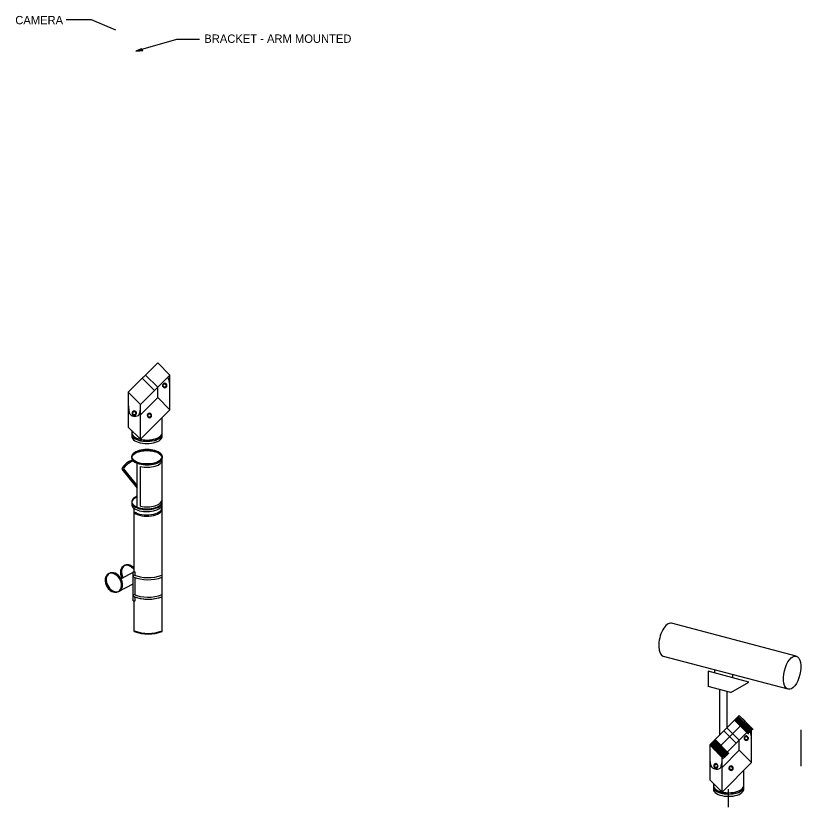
# Model space of a CAD drawing. Extents: x 53750 to 56102, y 36071 to 36970.
# Drawn here: x 55152.4 to 55378.3, y 36361.7 to 36589.2 of the extents above; entities that cross this region are included whole.
import ezdxf

# ---------------------------------------------------------------- set-up
doc = ezdxf.new("R2010")
doc.units = 0
for name, color, linetype in [('Design_EX_Roadway Notes', 7, 'Continuous'), ('Sheets_General Details', 7, 'Continuous'), ('Topo_Building', 7, 'Continuous')]:
    doc.layers.add(name, color=color, linetype=linetype)

msp = doc.modelspace()

# ---------------------------------------------------------------- linework, layer by layer
at = {"layer": 'Design_EX_Roadway Notes'}
for points in [[(55166.83, 36588.09), (55174.05, 36588.09), (55180.99, 36585.18)], [(55205.13, 36582.34), (55198.55, 36582.34), (55186.83, 36578.98)], [(55188.6, 36579.46), (55188.47, 36579.71), (55187.75, 36579.38), (55186.83, 36578.98), (55187.89, 36579.13), (55188.84, 36579.23), (55188.6, 36579.46), (55188.47, 36579.61), (55187.47, 36579.16), (55188.67, 36579.29), (55188.44, 36579.46), (55187.97, 36579.3), (55188.45, 36579.36)]]:
    msp.add_lwpolyline(points, dxfattribs=at)
at = {"layer": 'Sheets_General Details'}
for p, q in [((55193.14, 36489.45), (55184.65, 36480.96)), ((55196.67, 36485.91), (55193.14, 36489.45)), ((55188.19, 36477.42), (55196.67, 36485.91)), ((55192.22, 36481.46), (55188.68, 36484.99)), ((55193.14, 36482.37), (55189.6, 36485.91)), ((55196.67, 36475.91), (55196.67, 36485.91)), ((55193.14, 36479.44), (55193.14, 36482.37)), ((55188.19, 36477.42), (55184.65, 36480.96)), ((55184.65, 36480.96), (55184.65, 36470.96)), ((55188.19, 36474.5), (55193.14, 36479.44)), ((55196.67, 36475.91), (55193.14, 36479.44)), ((55188.19, 36467.05), (55188.19, 36477.42)), ((55188.19, 36467.42), (55196.67, 36475.91)), ((55188.19, 36467.42), (55196.67, 36475.91)), ((55194.42, 36468.24), (55194.42, 36473.66)), ((55188.19, 36467.42), (55184.65, 36470.96)), ((55185.98, 36469.63), (55185.83, 36469.79)), ((55188.19, 36467.05), (55188.19, 36468.52)), ((55187.29, 36463.72), (55187.29, 36464)), ((55188.19, 36463.98), (55188.19, 36464.27)), ((55194.42, 36412.18), (55194.42, 36462.43)), ((55194.42, 36462.11), (55194.42, 36462.14)), ((55182.82, 36458.84), (55187.29, 36453.39)), ((55182.82, 36458.84), (55187.29, 36453.39)), ((55187.29, 36454.07), (55183.28, 36458.95)), ((55183.28, 36458.95), (55187.29, 36454.07)), ((55187.29, 36460.53), (55187.29, 36460.82)), ((55187.29, 36447.9), (55187.29, 36460.53)), ((55188.19, 36460.27), (55188.19, 36460.55)), ((55188.19, 36448.21), (55188.19, 36459.56)), ((55187.29, 36453.39), (55187.29, 36454.07)), ((55187.29, 36450.87), (55187.29, 36451.08)), ((55186.42, 36429.28), (55186.42, 36447.55)), ((55194.42, 36449.19), (55194.42, 36449.38)), ((55186.11, 36429.12), (55182.59, 36427.34)), ((55186, 36430.87), (55185.65, 36430.61)), ((55185.65, 36430.61), (55186, 36430.87)), ((55185.69, 36430.64), (55185.94, 36430.83)), ((55186.05, 36430.27), (55186.39, 36430.53)), ((55186.05, 36430.27), (55186.39, 36430.53)), ((55186.34, 36430.49), (55186.08, 36430.29)), ((55186.11, 36420.98), (55186.11, 36429.28)), ((55186.11, 36429.28), (55186.68, 36429.28)), ((55186.42, 36429.89), (55186.42, 36430.4)), ((55186.68, 36428.28), (55186.68, 36429.28)), ((55181.82, 36428.38), (55181.49, 36428.14)), ((55181.49, 36428.14), (55181.82, 36428.38)), ((55181.53, 36428.17), (55181.78, 36428.36)), ((55181.85, 36427.77), (55182.18, 36428.01)), ((55181.85, 36427.77), (55182.18, 36428.01)), ((55182.14, 36427.99), (55181.89, 36427.79)), ((55182.89, 36427.49), (55183.18, 36427.64)), ((55186.68, 36422.68), (55186.68, 36427.68)), ((55181.91, 36423.68), (55186.11, 36425.85)), ((55181.91, 36423.68), (55182.25, 36423.85)), ((55186.11, 36420.98), (55186.68, 36420.98)), ((55186.42, 36412.18), (55186.42, 36420.98)), ((55186.68, 36420.98), (55186.68, 36422.08)), ((55360.23, 36388.03), (55351.74, 36379.55)), ((55363.76, 36384.5), (55360.23, 36388.03)), ((55355.28, 36376.01), (55363.76, 36384.5)), ((55359.31, 36380.04), (55355.77, 36383.58)), ((55360.23, 36380.96), (55356.69, 36384.5)), ((55363.76, 36374.5), (55363.76, 36384.5)), ((55377.98, 36373.5), (55377.98, 36383.88)), ((55355.28, 36376.01), (55351.74, 36379.55)), ((55351.74, 36379.55), (55351.74, 36369.55)), ((55360.23, 36378.03), (55360.23, 36380.96)), ((55355.28, 36373.08), (55360.23, 36378.03)), ((55363.76, 36374.5), (55360.23, 36378.03)), ((55355.28, 36365.63), (55355.28, 36376.01)), ((55355.28, 36366.01), (55363.76, 36374.5)), ((55355.28, 36366.01), (55363.76, 36374.5)), ((55361.51, 36366.83), (55361.51, 36372.25)), ((55355.28, 36366.01), (55351.74, 36369.55)), ((55353.07, 36368.22), (55352.92, 36368.37)), ((55355.28, 36365.63), (55355.28, 36367.1))]:
    msp.add_line(p, q, dxfattribs=at)
for points in [[(55189.6, 36485.91), (55188.68, 36484.99), (55192.22, 36481.46), (55193.14, 36482.37), (55189.6, 36485.91), (55189.6, 36485.91)], [(55186.11, 36428.5), (55186.11, 36427.9)], [(55194.42, 36427.78), (55194.42, 36428.38)], [(55186.11, 36422.9), (55186.11, 36422.3)], [(55194.42, 36422.18), (55194.42, 36422.78)], [(55186.42, 36412.35), (55186.42, 36412.18)], [(55194.42, 36412.18), (55194.42, 36412.35)], [(55356.69, 36384.5), (55355.77, 36383.58), (55359.31, 36380.04), (55360.23, 36380.96), (55356.69, 36384.5), (55356.69, 36384.5)]]:
    msp.add_lwpolyline(points, dxfattribs=at)
for centre, radius, start, end in [((55189.3, 36482), 7.48, 9.7251, 25.895), ((55200.45, 36478.17), 15.8, 179.0412, 191.761), ((55186.61, 36475.91), 1.89, 210.4645, 301.9381), ((55183.57, 36476.39), 4.63, 336.2682, 356.3789), ((55187.35, 36474.73), 0.5, 301.9381, 336.2682), ((55187.06, 36456.89), 4.67, 101.0466, 155.4152), ((55187.06, 36456.89), 4.67, 103.7802, 155.4152), ((55187.8, 36456.11), 5.34, 107.8404, 147.8025), ((55187.8, 36456.11), 5.34, 107.8404, 147.8025), ((55190.42, 36439.12), 11.47, 247.8953, 290.4134), ((55190.42, 36439.12), 11.47, 247.8953, 290.4134), ((55190.42, 36438.52), 11.47, 247.8953, 290.4134), ((55190.42, 36438.52), 11.47, 247.8953, 290.4134), ((55190.42, 36433.52), 11.47, 247.8953, 290.4134), ((55190.42, 36433.52), 11.47, 247.8953, 290.4134), ((55190.42, 36432.92), 11.47, 247.8953, 290.4134), ((55190.42, 36432.92), 11.47, 247.8953, 290.4134), ((55190.42, 36432.92), 11.47, 249.5866, 290.4134), ((55190.42, 36432.92), 11.47, 249.5866, 290.4134), ((55190.42, 36423.1), 11.47, 249.5866, 290.4134), ((55190.42, 36423.1), 11.47, 249.5866, 290.4134), ((55190.42, 36422.92), 11.47, 249.5866, 290.4134), ((55190.42, 36422.92), 11.47, 249.5866, 290.4134), ((55356.39, 36380.58), 7.48, 9.7251, 25.895), ((55367.54, 36376.76), 15.8, 179.0412, 191.761), ((55350.66, 36374.98), 4.63, 336.2682, 356.3789), ((55353.7, 36374.5), 1.89, 210.4645, 301.9381), ((55354.44, 36373.32), 0.5, 301.9381, 336.2682)]:
    msp.add_arc(centre, radius, start, end, dxfattribs=at)
for centre, major_axis, ratio in [((55195.16, 36482.97), (0.178, -0.552), 0.898901), ((55195.16, 36482.8), (0.178, -0.552), 0.898901), ((55186.43, 36475.01), (0.178, -0.552), 0.898901), ((55186.43, 36474.84), (0.178, -0.552), 0.898901), ((55190.77, 36474.37), (0.178, -0.552), 0.898901), ((55190.77, 36474.2), (0.178, -0.552), 0.898901), ((55190.06, 36462.41), (-4.37, 0), 0.470578), ((55190.06, 36462.13), (-4.37, 0), 0.470578), ((55362.25, 36381.56), (0.178, -0.552), 0.898901), ((55362.25, 36381.39), (0.178, -0.552), 0.898901), ((55353.52, 36373.6), (0.178, -0.552), 0.898901), ((55353.52, 36373.42), (0.178, -0.552), 0.898901), ((55357.86, 36372.96), (0.178, -0.552), 0.898901), ((55357.86, 36372.78), (0.178, -0.552), 0.898901)]:
    msp.add_ellipse(centre, major_axis=major_axis, ratio=ratio, dxfattribs=at)
for centre, major_axis, ratio, start_param, end_param in [((55195.16, 36482.97), (0.178, -0.552), 0.898901, 1.075553, 4.518414), ((55195.16, 36482.8), (0.178, -0.552), 0.898901, 4.217146, 7.660006), ((55195.16, 36482.8), (0.178, -0.552), 0.898901, 1.376821, 4.217146), ((55195.16, 36482.97), (0.178, -0.552), 0.898901, 4.518414, 7.358738), ((55186.43, 36475.01), (0.178, -0.552), 0.898901, 1.075553, 4.518414), ((55186.43, 36474.84), (0.178, -0.552), 0.898901, 4.217146, 7.660006), ((55186.43, 36474.84), (0.178, -0.552), 0.898901, 1.376821, 4.217146), ((55186.43, 36475.01), (0.178, -0.552), 0.898901, 4.518414, 7.358738), ((55190.77, 36474.37), (0.178, -0.552), 0.898901, 1.075553, 4.518414), ((55190.77, 36474.2), (0.178, -0.552), 0.898901, 1.376821, 4.217146), ((55190.77, 36474.2), (0.178, -0.552), 0.898901, 4.217146, 7.660006), ((55190.77, 36474.37), (0.178, -0.552), 0.898901, 4.518414, 7.358738), ((55190.06, 36468.9), (-4.37, 0), 0.470578, 5.918684, 9.517148), ((55190.06, 36468.26), (-4.37, 0), 0.470578, 6.031367, 9.676596), ((55190.06, 36469.28), (-4.37, 0), 0.470578, 6.034423, 9.433099), ((55190.06, 36469.28), (-4.37, 0), 0.470578, 6.034423, 6.375555), ((55190.06, 36468.9), (-4.37, 0), 0.470578, 6.190816, 6.440763), ((55190.06, 36468.9), (-4.37, 0), 0.470578, 5.918684, 6.190816), ((55190.06, 36469.28), (-4.37, 0), 0.470578, 0.09237, 0.251818), ((55190.06, 36468.26), (-4.37, 0), 0.470578, 6.031367, 6.125608), ((55190.06, 36468.26), (-4.37, 0), 0.470578, 6.031367, 6.125608), ((55190.06, 36468.9), (-4.37, 0), 0.470578, 0.157578, 2.984015), ((55190.06, 36469.28), (-4.37, 0), 0.470578, 0.251818, 2.889775), ((55190.06, 36469.28), (-4.37, 0), 0.470578, 2.889775, 3.049223), ((55190.06, 36468.26), (-4.37, 0), 0.470578, 3.29917, 3.393411), ((55190.06, 36468.26), (-4.37, 0), 0.470578, 3.29917, 3.393411), ((55190.06, 36468.9), (-4.37, 0), 0.470578, 2.984015, 3.233962), ((55190.06, 36462.41), (-4.37, 0), 0.470578, 3.072482, 6.352296), ((55190.06, 36462.13), (-4.37, 0), 0.470578, 3.210703, 6.214074), ((55190.06, 36462.13), (-4.37, 0), 0.470578, 6.214074, 7.168589), ((55190.06, 36462.41), (-4.37, 0), 0.470578, 0.069111, 3.072482), ((55190.06, 36462.13), (-4.37, 0), 0.470578, 0.346708, 0.470577), ((55190.06, 36462.13), (-4.37, 0), 0.470578, 0.885403, 3.133272), ((55190.06, 36461.42), (-4.37, 0), 0.470578, 1.128431, 3.149913), ((55190.06, 36462.13), (-4.37, 0), 0.470578, 3.149913, 3.210703), ((55190.06, 36449.28), (-4.37, 0), 0.470578, 5.399196, 9.473975), ((55190.06, 36449.49), (-4.37, 0), 0.470578, 5.399196, 9.377252), ((55190.06, 36449.49), (-4.37, 0), 0.470578, 5.399196, 6.332383), ((55190.06, 36449.28), (-4.37, 0), 0.470578, 5.399196, 6.233988), ((55190.06, 36450.06), (-4.37, 0), 0.470578, 1.128431, 3.133272), ((55190.06, 36450.06), (-4.37, 0), 0.470578, 3.133272, 3.149913), ((55190.06, 36448.69), (-4.37, 0), 0.470578, 6.136775, 9.377252), ((55190.06, 36449.28), (-4.37, 0), 0.470578, 6.233988, 6.429595), ((55190.06, 36449.49), (-4.37, 0), 0.470578, 0.049197, 0.883989), ((55190.06, 36449.28), (-4.37, 0), 0.470578, 0.14641, 3.094067), ((55190.06, 36447.75), (-4.37, 0), 0.470578, 0.588145, 3.147402), ((55190.06, 36447.39), (-4.37, 0), 0.470578, 0.588145, 3.147402), ((55190.06, 36449.49), (-4.37, 0), 0.470578, 0.883989, 3.092395), ((55190.06, 36449.28), (-4.37, 0), 0.470578, 3.189118, 3.19079), ((55184.81, 36428.45), (1.44, -2.54), 0.735555, 2.100538, 4.672731), ((55185.1, 36428.6), (1.44, -2.54), 0.735555, 2.122471, 4.672223), ((55185.1, 36428.6), (1.44, -2.54), 0.735555, 2.122471, 3.180011), ((55184.81, 36428.45), (1.44, -2.54), 0.735555, 2.100538, 3.02533), ((55180.41, 36426.18), (1.44, -2.54), 0.735555, 1.987304, 8.088328), ((55180.7, 36426.32), (1.44, -2.54), 0.735555, 2.008221, 8.109416), ((55180.7, 36426.32), (1.44, -2.54), 0.735555, 2.008221, 3.180011), ((55180.41, 36426.18), (1.44, -2.54), 0.735555, 1.987304, 3.02533), ((55184.81, 36428.45), (1.44, -2.54), 0.735555, 3.02533, 4.672731), ((55185.1, 36428.6), (1.44, -2.54), 0.735555, 3.180011, 4.672223), ((55184.73, 36428.52), (1.71, -2.36), 0.735555, 1.790438, 1.97566), ((55184.73, 36428.52), (1.71, -2.36), 0.735555, 1.790438, 1.97588), ((55185.07, 36428.78), (1.71, -2.36), 0.735555, 1.791574, 1.97588), ((55185.07, 36428.78), (1.71, -2.36), 0.735555, 1.791574, 1.975273), ((55184.81, 36428.45), (1.44, -2.54), 0.735555, 1.728376, 1.912302), ((55184.81, 36428.45), (1.44, -2.54), 0.735555, 1.728376, 1.912302), ((55185.1, 36428.6), (1.44, -2.54), 0.735555, 1.890059, 1.93386), ((55185.1, 36428.6), (1.44, -2.54), 0.735555, 1.890059, 1.93386), ((55180.41, 36426.18), (1.44, -2.54), 0.735555, 3.02533, 6.321603), ((55180.7, 36426.32), (1.44, -2.54), 0.735555, 3.180011, 6.166923), ((55180.38, 36426.14), (1.49, -2.5), 0.735555, 1.792987, 1.97529), ((55180.38, 36426.14), (1.49, -2.5), 0.735555, 1.792987, 1.97529), ((55180.74, 36426.35), (1.44, -2.54), 0.735555, 1.82706, 2.008936), ((55180.74, 36426.35), (1.44, -2.54), 0.735555, 1.82706, 2.008936), ((55180.41, 36426.18), (1.44, -2.54), 0.735555, 0.038418, 1.805142), ((55180.7, 36426.32), (1.44, -2.54), 0.735555, 1.555903, 1.826231), ((55180.7, 36426.32), (1.44, -2.54), 0.735555, 0.059036, 1.555903), ((55184.81, 36428.45), (1.44, -2.54), 0.735555, 6.187541, 6.212388), ((55362.25, 36381.56), (0.178, -0.552), 0.898901, 1.075553, 4.518414), ((55362.25, 36381.39), (0.178, -0.552), 0.898901, 4.217146, 7.660006), ((55362.25, 36381.39), (0.178, -0.552), 0.898901, 1.376821, 4.217146), ((55362.25, 36381.56), (0.178, -0.552), 0.898901, 4.518414, 7.358738), ((55353.52, 36373.6), (0.178, -0.552), 0.898901, 1.075553, 4.518414), ((55353.52, 36373.42), (0.178, -0.552), 0.898901, 4.217146, 7.660006), ((55353.52, 36373.42), (0.178, -0.552), 0.898901, 1.376821, 4.217146), ((55353.52, 36373.6), (0.178, -0.552), 0.898901, 4.518414, 7.358738), ((55357.86, 36372.96), (0.178, -0.552), 0.898901, 1.075553, 4.518414), ((55357.86, 36372.78), (0.178, -0.552), 0.898901, 4.217146, 7.660006), ((55357.86, 36372.78), (0.178, -0.552), 0.898901, 1.376821, 4.217146), ((55357.86, 36372.96), (0.178, -0.552), 0.898901, 4.518414, 7.358738), ((55357.15, 36367.49), (-4.37, 0), 0.470578, 5.918684, 9.517148), ((55357.15, 36367.87), (-4.37, 0), 0.470578, 6.034423, 9.433099), ((55357.15, 36367.87), (-4.37, 0), 0.470578, 6.034423, 6.375555), ((55357.15, 36367.49), (-4.37, 0), 0.470578, 6.190816, 6.440763), ((55357.15, 36367.49), (-4.37, 0), 0.470578, 5.918684, 6.190816), ((55357.15, 36367.87), (-4.37, 0), 0.470578, 0.09237, 0.251818), ((55357.15, 36367.87), (-4.37, 0), 0.470578, 2.889775, 3.049223), ((55357.15, 36367.49), (-4.37, 0), 0.470578, 2.984015, 3.233962), ((55357.15, 36366.84), (-4.37, 0), 0.470578, 6.031367, 9.676596), ((55357.15, 36366.84), (-4.37, 0), 0.470578, 6.031367, 6.125608), ((55357.15, 36366.84), (-4.37, 0), 0.470578, 6.031367, 6.125608), ((55357.15, 36367.49), (-4.37, 0), 0.470578, 0.157578, 2.984015), ((55357.15, 36367.87), (-4.37, 0), 0.470578, 0.251818, 2.889775), ((55357.15, 36366.84), (-4.37, 0), 0.470578, 3.29917, 3.393411), ((55357.15, 36366.84), (-4.37, 0), 0.470578, 3.29917, 3.393411)]:
    msp.add_ellipse(centre, major_axis=major_axis, ratio=ratio, start_param=start_param, end_param=end_param, dxfattribs=at)
at = {"layer": 'Topo_Building'}
for p, q in [((55376.58, 36405.08), (55340.76, 36414.52)), ((55374.28, 36395.57), (55338.47, 36405.02)), ((55363.01, 36397.65), (55351.28, 36400.75)), ((55351.28, 36400.75), (55351.28, 36396.37)), ((55353.16, 36401.24), (55353.16, 36400.28)), ((55358.27, 36399.79), (55358.27, 36398.92)), ((55357.77, 36394.66), (55363.01, 36397.65)), ((55357.77, 36394.66), (55351.28, 36396.37)), ((55354.53, 36395.51), (55354.53, 36382.34)), ((55356.69, 36394.94), (55356.69, 36384.53)), ((55362.86, 36382.68), (55358.87, 36386.67)), ((55362.91, 36382.73), (55358.92, 36386.73)), ((55363, 36382.82), (55359.01, 36386.81)), ((55363.08, 36382.9), (55359.09, 36386.9)), ((55363.18, 36383), (55359.19, 36387)), ((55363.27, 36383.09), (55359.28, 36387.08)), ((55363.37, 36383.19), (55359.38, 36387.18)), ((55363.45, 36383.27), (55359.46, 36387.26)), ((55363.55, 36383.37), (55359.56, 36387.36)), ((55363.61, 36383.43), (55359.61, 36387.42)), ((55363.68, 36383.5), (55359.69, 36387.49)), ((55363.76, 36383.58), (55359.77, 36387.57)), ((55363.86, 36383.68), (55359.87, 36387.67)), ((55363.95, 36383.77), (55359.96, 36387.76)), ((55364.22, 36384.04), (55360.23, 36388.03)), ((55361.89, 36386.36), (55361.62, 36386.09)), ((55355.73, 36375.55), (55351.74, 36379.55)), ((55356.01, 36375.83), (55352.02, 36379.82)), ((55356.08, 36375.9), (55352.09, 36379.89)), ((55356.16, 36375.98), (55352.17, 36379.98)), ((55356.25, 36376.07), (55352.26, 36380.06)), ((55356.32, 36376.14), (55352.33, 36380.13)), ((55356.4, 36376.22), (55352.41, 36380.21)), ((55356.48, 36376.3), (55352.48, 36380.29)), ((55356.56, 36376.38), (55352.57, 36380.37)), ((55356.64, 36376.46), (55352.65, 36380.46)), ((55356.74, 36376.56), (55352.75, 36380.56)), ((55356.83, 36376.65), (55352.84, 36380.64)), ((55356.94, 36376.76), (55352.95, 36380.75)), ((55357.04, 36376.86), (55353.05, 36380.85)), ((55357.14, 36376.96), (55353.15, 36380.95)), ((55357.21, 36377.03), (55353.22, 36381.02)), ((55357.26, 36377.09), (55353.27, 36381.08)), ((55353.41, 36377.88), (55353.68, 36378.15)), ((55357.15, 36361.66), (55357.15, 36366.84))]:
    msp.add_line(p, q, dxfattribs=at)
for points in [[(55361.89, 36386.36), (55360.23, 36388.03), (55351.74, 36379.55), (55353.41, 36377.88)], [(55354.94, 36379.41), (55360.55, 36385.02)]]:
    msp.add_lwpolyline(points, dxfattribs=at)
msp.add_ellipse((55339.61, 36409.77), major_axis=(1.15, 4.75), ratio=0.47138, start_param=6.283128, end_param=9.424779, dxfattribs=at)
msp.add_ellipse((55375.43, 36400.32), major_axis=(1.15, 4.75), ratio=0.47138, dxfattribs=at)

# ---------------------------------------------------------------- texts
at = {"layer": 'Design_EX_Roadway Notes'}
for s, p in [('CAMERA', (55152.23, 36586.74)), ('BRACKET - ARM MOUNTED', (55206.54, 36581.41))]:
    msp.add_text(s, height=2.4, dxfattribs=at).set_placement(p)

doc.saveas('drawing.dxf')
